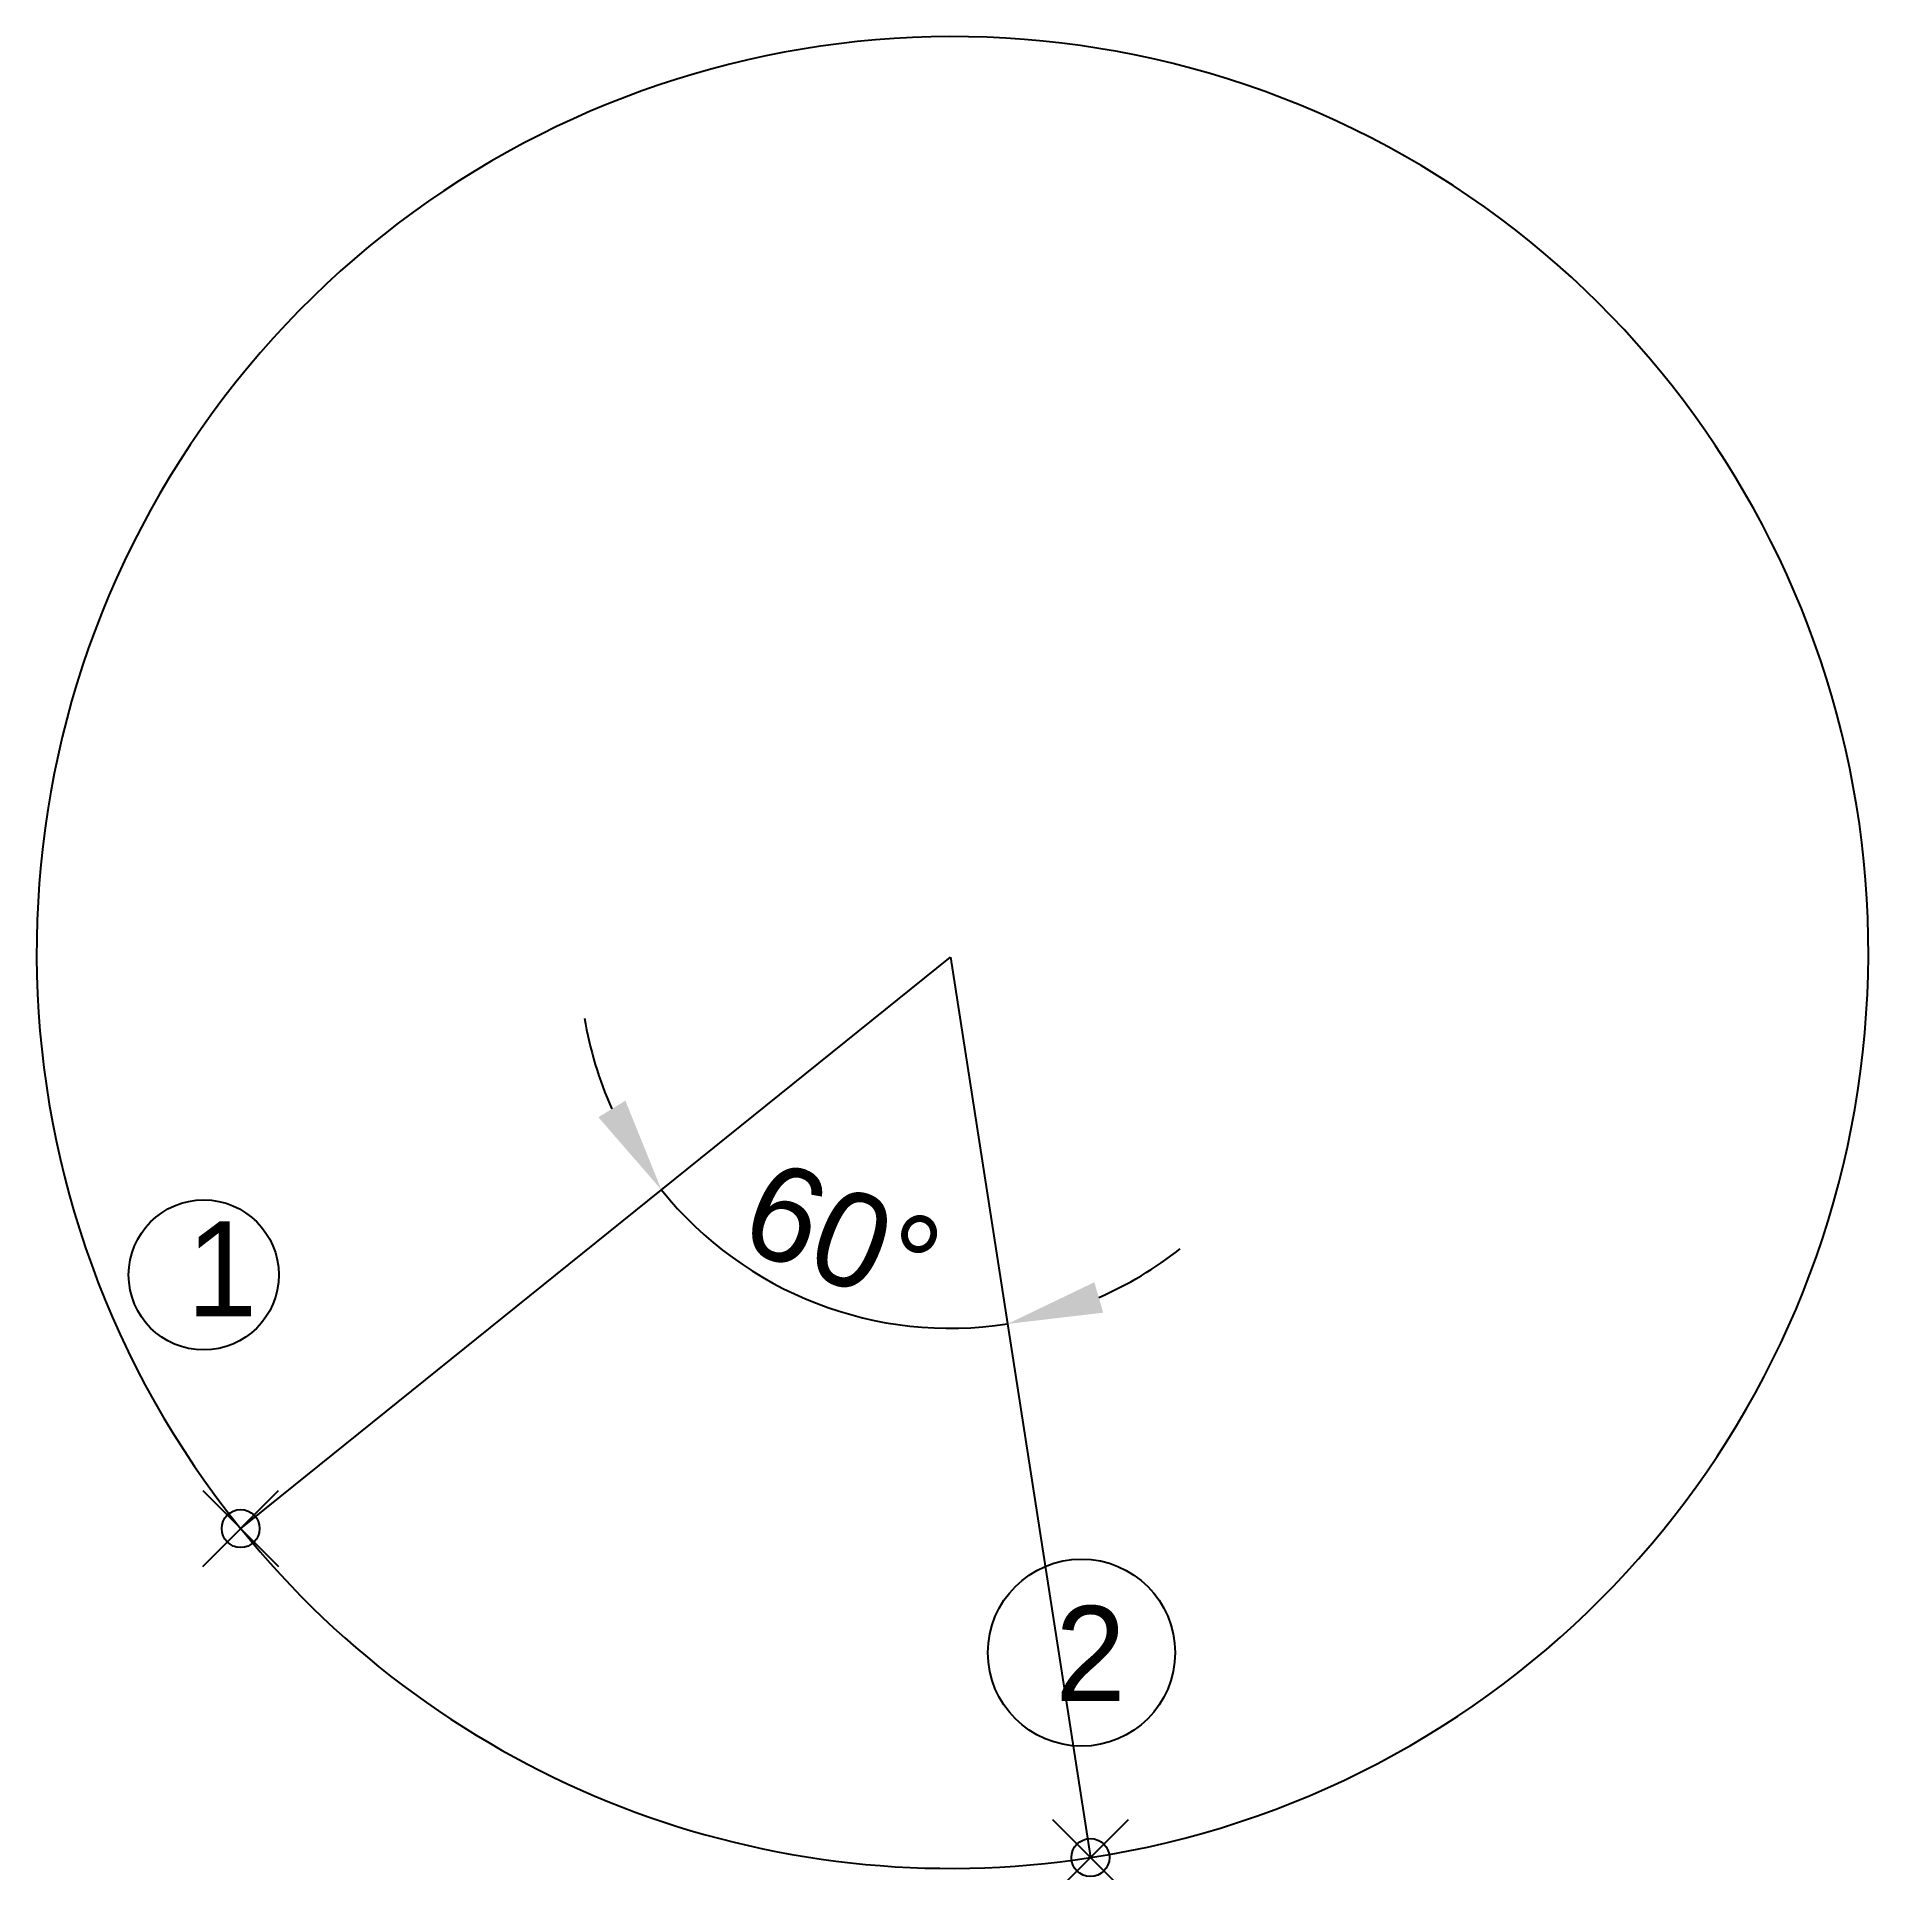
# Model space of a CAD drawing. Header units: millimetres. Extents: x 258.5 to 306.7, y 170.8 to 219.
import ezdxf

# ---------------------------------------------------------------- set-up
doc = ezdxf.new("R2010")
doc.units = ezdxf.units.MM
doc.header["$PDMODE"] = 35
doc.dimstyles.new('ISO-25', dxfattribs={"dimtxt": 2.5, "dimasz": 2.5, "dimexe": 1.25, "dimexo": 0.625, "dimtad": 1, "dimdsep": 46, "dimtxsty": 'Standard', "dimcen": 2.5, "dimadec": 0, "dimazin": 0, "dimtfac": 1, "dimtmove": 0, "dimatfit": 3, "dimfxl": 1, "dimarcsym": 0})

# ---------------------------------------------------------------- blocks, each defined once
blk = doc.blocks.new('*D3')
at = {"color": 0, "lineweight": -2, "transparency": 16777216}
for start, end in [(189.4149, 204.1209), (218.8268, 278.8268), (293.5328, 308.2388)]:
    blk.add_arc((282.568, 194.813), 9.767, start, end, dxfattribs=at)
at = {"color": 0, "transparency": 16777216}
for points in [[(274.009, 191.039), (273.298, 190.604), (274.959, 188.69)], [(286.584, 185.458), (286.351, 186.259), (284.066, 185.162)]]:
    blk.add_solid(points, dxfattribs=at)
at = {"layer": 'Defpoints', "color": 0, "transparency": 16777216}
for p in [(282.568, 194.813), (282.568, 194.813), (277.512, 186.457), (263.884, 179.777), (286.248, 171.115)]:
    blk.add_point(p, dxfattribs=at)
at = {"color": 0, "transparency": 16777216, "insert": (279.717, 187.454), "char_height": 2.5, "attachment_point": 5, "rotation": 338.8268}
blk.add_mtext('60°', dxfattribs=at)

msp = doc.modelspace()

# ---------------------------------------------------------------- linework, layer by layer
for p, q in [((263.884, 179.777), (282.568, 194.813)), ((282.568, 194.813), (286.248, 171.115))]:
    msp.add_line(p, q)
at = {"color": 4}
for centre, radius in [((262.911, 186.451), 1.975), ((286.015, 176.51), 2.463)]:
    msp.add_circle(centre, radius, dxfattribs=at)
for centre, radius, start, end in [((282.618, 194.944), 24.104, 278.66, 218.9936), ((282.568, 194.813), 23.982, 218.8268, 278.8268)]:
    msp.add_arc(centre, radius, start, end)
for p in [(263.884, 179.777), (286.248, 171.115)]:
    msp.add_point(p)

# ---------------------------------------------------------------- texts
at = {"color": 4, "char_height": 2.5, "attachment_point": 1}
for s, width, insert in [('1', 3.63524, (262.461, 187.859)), ('2', 4.28455, (285.322, 177.739))]:
    msp.add_mtext_dynamic_manual_height_columns(s, width=width, gutter_width=12.5, heights=[0], dxfattribs=dict(at, insert=insert))

# ---------------------------------------------------------------- dimensions: what is measured, and where the dimension line sits
dim = msp.add_angular_dim_2l(base=(277.512, 186.457), line1=((282.568, 194.813), (286.248, 171.115)), line2=((263.884, 179.777), (282.568, 194.813)), dimstyle='ISO-25')
dim.commit()
dim.dimension.update_dxf_attribs({"geometry": '*D3', "text_midpoint": (279.717, 187.454)})

doc.saveas('drawing.dxf')
